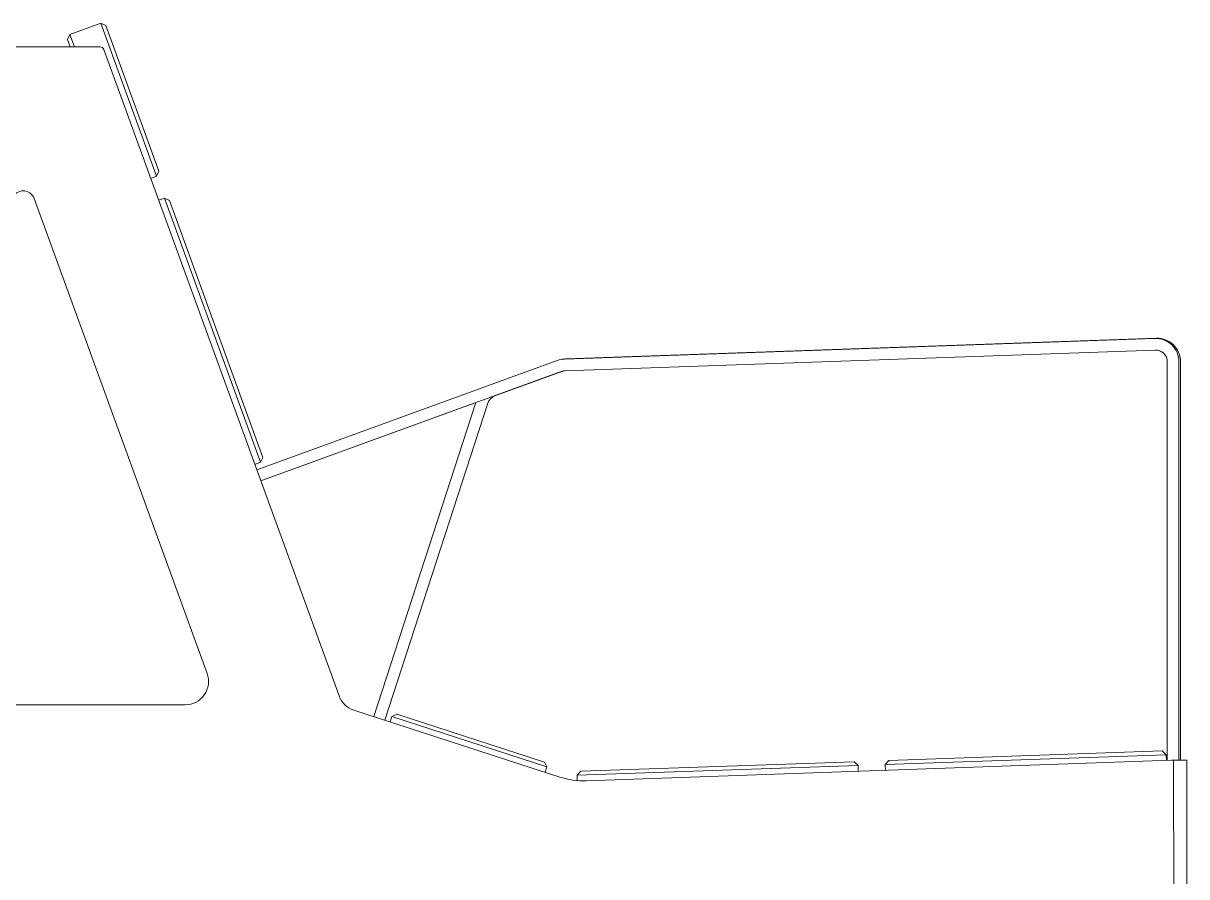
# Model space of a CAD drawing. Header units: millimetres. Extents: x 22162 to 28102, y 3160 to 7360.
# Drawn here: x 23424 to 24024, y 6258 to 6698 of the extents above; entities that cross this region are included whole.
import ezdxf

# ---------------------------------------------------------------- set-up
doc = ezdxf.new("R2010")
doc.units = ezdxf.units.MM
doc.header["$LTSCALE"] = 0.3
doc.layers.add('Visible', color=7, linetype='Continuous', lineweight=18)

msp = doc.modelspace()

# ---------------------------------------------------------------- linework, layer by layer
at = {"layer": 'Visible', "color": 0}
for p, q in [((23447.93, 6692.5), (23463.9, 6698.32)), ((23463.9, 6698.32), (23492.63, 6619.38)), ((23466.47, 6697.12), (23493.83, 6621.95)), ((23450.26, 6686.1), (23447.93, 6692.5)), ((23384.28, 6686.1), (23463.56, 6686.1)), ((23448.13, 6686.1), (23446.73, 6689.94)), ((23465.44, 6684.79), (23586.8, 6351.34)), ((23492.63, 6619.38), (23489.64, 6618.29)), ((23429.56, 6607.94), (23518.74, 6362.92)), ((23493.74, 6607.02), (23496.74, 6608.11)), ((23496.74, 6608.11), (23546.33, 6471.85)), ((23499.3, 6606.91), (23547.52, 6474.41)), ((24007.48, 6535.72), (23702.99, 6525.07)), ((24008.27, 6535.84), (23703.78, 6525.21)), ((24008.27, 6535.84), (23703.78, 6525.21)), ((24007.69, 6529.72), (23703.2, 6519.08)), ((24007.7, 6529.7), (23703.21, 6519.06)), ((23699.31, 6524.35), (23544.36, 6467.95)), ((24013.91, 6318.05), (24013.9, 6523.73)), ((24019.91, 6318.13), (24019.9, 6523.73)), ((24020.69, 6318.13), (24020.69, 6523.85)), ((24020.69, 6318.13), (24020.69, 6523.85)), ((23701.36, 6518.72), (23546.41, 6462.31)), ((23702.15, 6518.85), (23667.15, 6506.11)), ((23657.3, 6502.66), (23546.42, 6462.3)), ((23657.3, 6502.68), (23604.67, 6340.69)), ((23657.3, 6502.68), (23604.67, 6340.69)), ((23663.5, 6502.33), (23610.37, 6338.83)), ((23546.33, 6471.85), (23543.34, 6470.76)), ((23507.46, 6346.81), (23340.37, 6346.81)), ((23594.37, 6344.03), (23700.57, 6309.52)), ((23613.17, 6337.92), (23614.06, 6340.66)), ((23614.06, 6340.66), (23693.95, 6314.71)), ((23616.58, 6341.95), (23692.66, 6317.23)), ((23714.33, 6307.59), (24016.15, 6318.13)), ((23868.41, 6315.97), (24013.32, 6321.03)), ((23870.34, 6318.04), (24011.25, 6322.96)), ((24013.32, 6321.03), (24013.43, 6318.04)), ((24016.15, 6318.13), (24017.18, 6318.13)), ((24017.19, 5888.13), (24017.18, 6318.13)), ((24023.91, 6318.13), (24021.94, 6318.13)), ((24023.91, 6318.13), (24023.92, 5888.13)), ((23693.95, 6314.71), (23693.06, 6311.97)), ((23854.42, 6315.48), (23709.51, 6310.42)), ((23852.35, 6317.41), (23711.43, 6312.49)), ((23854.52, 6312.49), (23854.42, 6315.48)), ((23868.51, 6312.97), (23868.41, 6315.97)), ((23709.51, 6310.42), (23709.6, 6307.71))]:
    msp.add_line(p, q, dxfattribs=at)
for points in [[(23463.9, 6698.32), (23466.47, 6697.12)], [(23463.9, 6698.32), (23466.47, 6697.12)], [(23446.73, 6689.94), (23447.93, 6692.5)], [(23446.73, 6689.94), (23447.93, 6692.5)], [(23493.83, 6621.95), (23492.63, 6619.38)], [(23493.83, 6621.95), (23492.63, 6619.38)], [(23496.74, 6608.11), (23499.3, 6606.91)], [(23496.74, 6608.11), (23499.3, 6606.91)], [(23547.52, 6474.41), (23546.33, 6471.85)], [(23547.52, 6474.41), (23546.33, 6471.85)], [(23614.06, 6340.66), (23616.58, 6341.95)], [(23614.06, 6340.66), (23616.58, 6341.95)], [(23868.41, 6315.97), (23870.34, 6318.04)], [(23868.41, 6315.97), (23870.34, 6318.04)], [(24011.25, 6322.96), (24013.32, 6321.03)], [(24011.25, 6322.96), (24013.32, 6321.03)], [(24017.18, 6318.13), (24021.94, 6318.13)], [(24023.91, 6318.13), (24021.94, 6318.13)], [(23692.66, 6317.23), (23693.95, 6314.71)], [(23692.66, 6317.23), (23693.95, 6314.71)], [(23711.43, 6312.49), (23709.51, 6310.42)], [(23711.43, 6312.49), (23709.51, 6310.42)], [(23854.42, 6315.48), (23852.35, 6317.41)], [(23854.42, 6315.48), (23852.35, 6317.41)]]:
    msp.add_lwpolyline(points, dxfattribs=at)
for centre, radius, start, end in [((23463.56, 6684.1), 2, 20, 90.00119), ((23423.92, 6605.89), 6, 20, 160), ((24007.9, 6523.73), 12, 0.00305, 92.00305), ((24008.69, 6523.85), 12, 0, 92), ((24007.9, 6523.73), 6, 0.00305, 92.00305), ((24007.91, 6523.7), 6, 27.81531, 92.00067), ((23703.41, 6513.08), 12, 92.00305, 110.00305), ((23704.2, 6513.21), 12, 92, 101.59262), ((23703.41, 6513.08), 6, 92.00305, 110.00305), ((23704.2, 6513.21), 6, 103.51088, 110), ((23704.2, 6513.21), 6, 103.51088, 110), ((23703.42, 6513.07), 6, 92.00067, 96.86613), ((23669.2, 6500.47), 6, 110, 162), ((23669.2, 6500.47), 6, 110, 162), ((23507.46, 6358.81), 12, 270, 20), ((23507.46, 6358.81), 12, 270, 20), ((23598.08, 6355.44), 12, 200, 252), ((23712.93, 6347.57), 40, 252, 272)]:
    msp.add_arc(centre, radius, start, end, dxfattribs=at)

doc.saveas('drawing.dxf')
